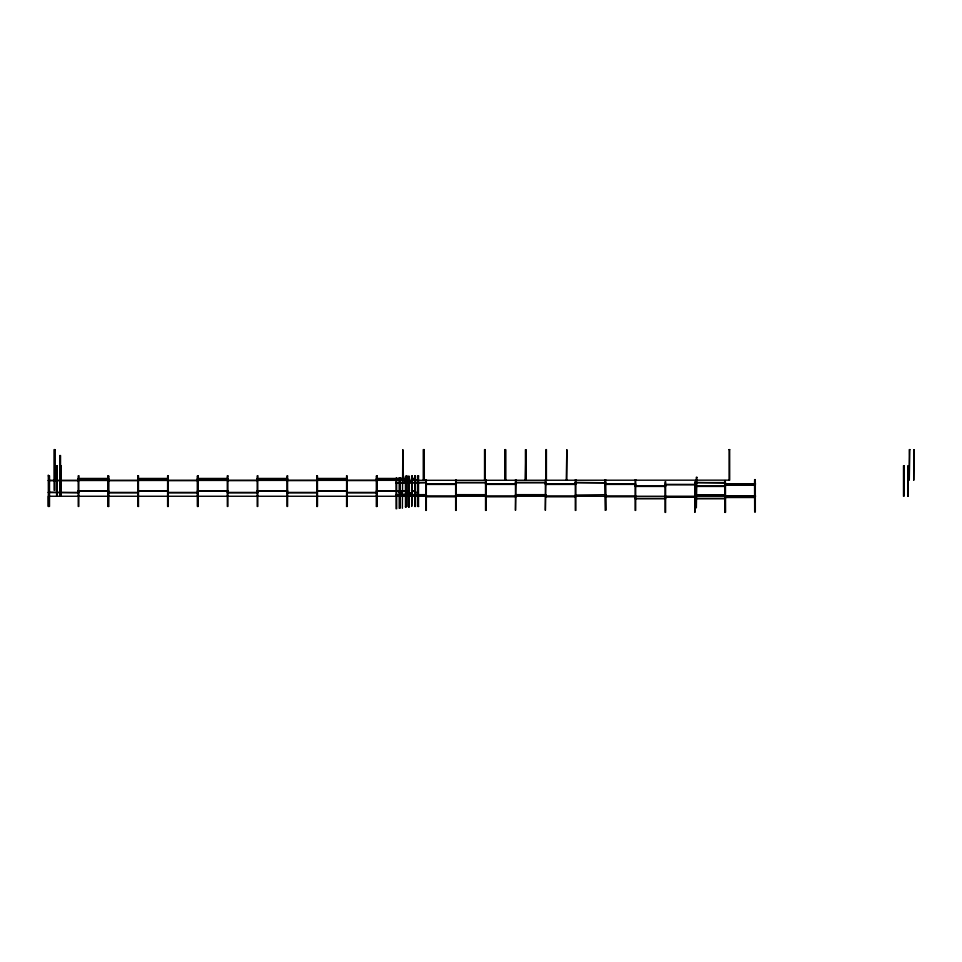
<?xml version="1.0" encoding="UTF-8"?>
<svg xmlns="http://www.w3.org/2000/svg" width="962" height="962" viewBox="0 0 962 962"><rect width="100%" height="100%" fill="white"/><g stroke="black" fill="none" stroke-linecap="round" stroke-linejoin="round"><path stroke-width="1.44" d="M729.088 449.627L729.701 449.627M59.74 455.567L60.546 455.567L60.522 496.26M56.59 465.74L57.203 465.74M48.304 475.877L49.519 475.877L49.507 506.397L48.304 506.397L48.304 496.26L723.941 496.26M108.61 475.913L107.948 475.913L107.948 506.433L108.61 506.433M137.855 475.913L138.516 475.913M197.487 475.913L198.148 475.913L198.148 506.433L197.487 506.433L197.487 475.913L197.559 506.433M346.536 475.913L347.198 475.913L347.15 506.433M376.443 475.913L377.104 475.913M417.929 475.913L418.602 475.913M408.525 476.37L409.199 476.37L409.199 506.89L408.525 506.89L408.525 476.37L408.609 506.89M402.284 477.753L402.958 477.753M78.15 478.451L108.574 478.451M137.831 478.451L168.254 478.451M197.463 478.451L227.886 478.451M257.155 478.451L287.578 478.451M316.738 478.451L347.162 478.451M376.431 478.451L406.842 478.451M414.826 478.451L411.435 478.451L414.826 478.848M78.15 478.848L108.574 478.848M137.831 478.848L168.254 478.848M197.463 478.848L227.886 478.848M257.155 478.848L287.578 478.848M316.738 478.848L347.162 478.848M376.431 478.848L406.842 478.848M408.573 478.908L405.182 478.908L408.573 479.316M486.147 479.846L485.545 479.846L485.545 510.365L486.147 510.365L486.147 479.846L486.135 510.365M605.17 479.846L605.783 479.846L605.759 510.365L605.17 479.846L605.194 510.365M754.617 480.182L755.266 480.182M402.332 480.278L398.965 480.663M78.764 480.507L48.124 480.507L729.701 480.146L729.677 449.627M108.033 480.507L138.456 480.507M167.665 480.507L198.088 480.507M227.345 480.507L257.768 480.507M286.929 480.507L317.352 480.507M346.621 480.507L377.044 480.507M411.724 480.555L408.321 480.555L411.724 480.964M417.965 480.507L414.574 480.098M405.471 481.938L402.08 482.335M426.358 482.395L395.839 482.804L426.358 482.756M455.651 482.395L486.171 482.395M515.464 482.371L545.983 482.371M575.276 482.395L605.795 482.78L575.276 482.756M725.288 482.587L694.768 482.563L725.288 482.948M455.651 482.756L486.171 482.756M515.464 482.78L545.983 482.756M724.831 483.802L755.531 483.778L724.831 484.163M425.733 484.042L456.253 484.018M485.545 484.018L516.065 484.018M545.358 484.018L575.877 484.018M605.17 484.018L635.69 484.042M425.733 484.415L456.253 484.427M485.545 484.403L516.065 484.403M545.358 484.427L575.877 484.415M605.17 484.403L635.69 484.403M665.019 484.379L695.538 484.403M665.019 484.788L695.538 484.788M724.687 484.812L755.471 484.776M724.687 485.221L755.206 485.221M635.088 486.038L665.608 486.05M694.901 486.05L725.42 486.026M635.088 486.423L665.608 486.423M694.901 486.423L725.42 486.435M78.15 490.752L108.574 490.752M137.831 490.752L168.254 490.752M197.463 490.752L227.886 490.752M257.155 490.752L287.578 490.752M316.738 490.752L347.162 490.752M376.431 490.752L406.842 490.752M414.826 490.752L411.435 490.752L414.826 491.161M78.15 491.161L108.574 491.161M137.831 491.161L168.254 491.161M197.463 491.161L227.886 491.161M257.155 491.161L287.578 491.161M316.738 491.161L347.162 491.161M376.431 491.161L408.573 491.221M408.573 491.63L405.182 491.221M78.764 492.412L48.124 492.412L78.764 492.821M108.033 492.412L138.456 492.412M167.665 492.412L198.088 492.412M227.345 492.412L257.768 492.412M286.929 492.412L317.352 492.412M346.621 492.412L377.044 492.412M417.965 492.412L414.574 492.412L417.965 492.821M402.332 492.592L398.941 492.592L402.332 493.001M108.033 492.821L138.456 492.821M167.665 492.821L198.088 492.821M227.345 492.821L257.768 492.821M286.929 492.821L317.352 492.821M346.621 492.821L377.044 492.821M411.724 492.869L408.321 492.869L411.724 493.278M405.471 494.24L402.08 494.648M395.839 494.684L426.358 494.684L395.839 494.708L399.23 495.117M605.795 494.684L575.276 495.069M725.288 494.901L694.768 494.901L725.288 495.286M395.839 495.069L426.358 495.069M455.651 495.093L486.171 495.093M515.464 495.093L545.983 495.069M724.831 496.091L755.531 496.091L724.831 496.476M724.831 496.115L755.507 496.115M425.733 496.332L456.253 496.356M485.545 496.356L516.065 496.332M545.358 496.356L575.877 496.356M605.17 496.356L635.69 496.332M665.019 496.693L695.538 496.693M425.733 496.741L456.253 496.741M485.545 496.741L516.065 496.741M545.358 496.741L575.877 496.741M605.17 496.717L635.69 496.741M665.019 496.717L695.538 496.717M665.019 497.077L695.538 497.077M724.687 497.126L755.206 497.15M724.687 497.51L755.206 497.51M635.088 498.364L665.608 498.34M694.901 498.364L725.42 498.34M635.088 498.749L665.608 498.737M694.901 498.749L725.42 498.725M138.516 506.433L137.855 506.433L137.927 475.913M346.536 506.433L347.198 506.433M376.443 506.433L377.104 506.433M417.929 506.433L418.602 506.433M405.411 506.89L406.084 506.89M754.617 510.149L755.23 510.149M754.617 510.702L755.266 510.702M724.675 511.159L725.288 511.159M754.653 511.772L755.326 511.772L755.302 481.253L754.653 481.24L754.701 511.772L754.617 479.629L755.23 479.629L755.266 511.772M724.831 512.373L725.432 512.373L725.432 481.854L724.831 481.854L724.843 512.373L724.675 480.639L725.288 480.639L725.42 512.373M729.112 449.627L729.088 480.146M566.846 480.146L566.846 449.627L566.257 480.146M546.416 480.146L546.44 449.627L545.827 449.627L545.851 480.146M526.01 480.146L525.986 449.627L525.396 480.146M525.42 449.627L525.42 480.146M505.579 480.146L505.579 449.627L504.966 449.627L504.966 480.146M505.555 449.627L505.555 480.146M504.99 449.627L504.99 480.146M485.149 480.146L485.149 449.627L484.535 449.627L484.535 480.146M485.125 449.627L485.125 480.146M424.302 480.146L424.278 449.627L423.256 449.627L423.256 480.146M423.857 449.627L423.845 480.146M423.713 449.627L423.713 480.146M418.518 475.913L418.53 506.433M415.356 475.913L415.38 506.433M414.85 475.913L414.838 506.433M409.175 476.37L409.139 506.89M406 506.89L406.084 476.37L405.411 476.37L405.495 506.89M403.427 480.146L402.825 449.627L402.369 508.273M399.759 477.753L399.759 508.273M396.32 479.846L396.32 480.856M377.056 475.913L377.032 506.433M346.609 475.913L346.585 506.433M317.352 475.913L317.364 506.433M316.811 475.913L316.835 506.433M198.076 475.913L198.124 506.433M168.278 475.913L168.242 506.433M167.701 475.913L167.689 506.433M138.444 475.913L138.492 506.433M108.021 475.913L107.972 506.433M61.207 496.26L61.231 465.74L61.051 496.26M59.764 455.567L59.764 496.26M57.179 465.74L57.203 496.26M56.614 465.74L56.614 496.26M54.678 449.627L54.654 480.146M48.894 475.877L48.954 506.433M48.304 475.096L48.365 506.433M54.882 449.627L54.064 449.627L54.1 490.319L54.882 490.319L54.846 449.627M909.872 449.627L909.258 449.627L909.282 480.146L909.848 449.627M913.9 449.627L913.72 480.146L913.9 449.627M904.112 465.74L903.498 465.74L903.498 496.26L904.112 496.26L904.088 465.74M908.14 465.74L907.96 496.26L908.14 465.74M78.836 475.913L78.175 475.913L78.223 506.433L78.836 506.433L78.836 475.913M168.29 475.913L167.629 475.913L167.629 506.433L168.29 506.433L168.29 475.913M227.922 475.913L227.26 475.913L227.321 506.433L227.922 506.433L227.922 475.913M257.828 475.913L257.167 475.913L257.191 506.433L257.828 506.433L257.756 475.913M287.602 475.913L286.941 475.913L286.965 506.433L287.602 506.433L287.59 475.913M317.424 475.913L316.763 475.913L316.787 506.433L317.424 506.433L317.4 475.913M406.878 475.913L406.217 475.913L406.217 506.433L406.878 506.433L406.866 475.913M412.325 475.913L411.652 475.913L411.736 506.433L412.265 475.913M415.44 475.913L414.766 475.913L414.766 506.433L415.44 506.433L415.44 475.913M696.909 477.332L696.296 477.332L696.32 507.864L696.885 477.332M399.831 477.753L399.17 477.753L399.194 508.273L399.831 508.273L399.831 477.753M396.705 478.21L396.043 478.21L396.055 508.73L396.705 508.73L396.633 478.21M426.334 479.846L425.733 479.846L425.733 510.365L426.334 510.365L426.334 479.846M456.265 479.846L455.651 479.846L455.651 510.365L456.265 510.365L456.265 479.846M516.077 479.834L515.464 479.834L515.488 510.365L516.077 479.834M545.959 479.834L545.358 479.834L545.37 510.365L545.959 479.834M575.889 479.846L575.276 479.846L575.276 510.365L575.889 510.365L575.889 479.846M635.702 479.834L635.088 479.834L635.088 510.365L635.702 510.365L635.702 479.834M665.62 481.854L665.019 481.854L665.019 512.373L665.62 512.373L665.62 481.854M695.514 481.854L694.901 481.854L694.925 512.373L695.49 481.854M486.171 494.684L455.651 494.684L486.171 494.708M545.983 494.684L515.464 494.684L545.983 494.696M418.013 506.433L418.013 475.913L417.953 506.433M376.515 506.433L376.515 475.913L376.503 506.433M108.562 506.433L108.586 475.913L108.538 506.433"/></g></svg>
